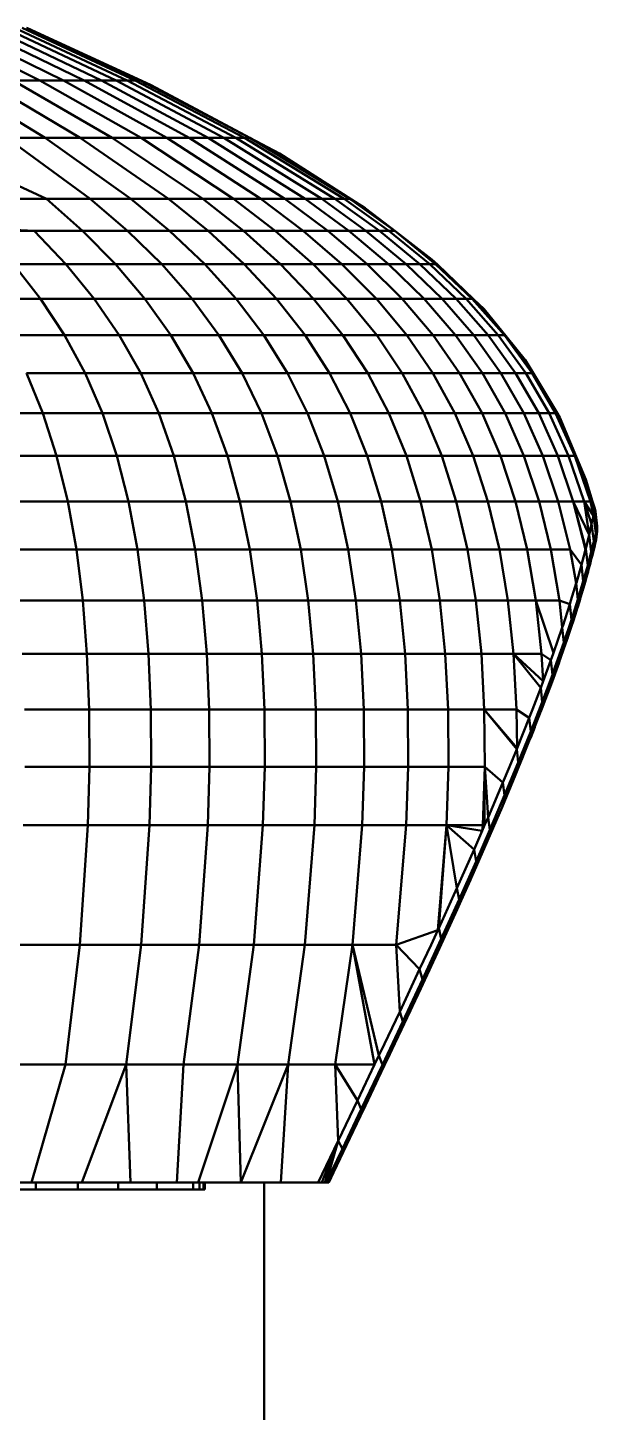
# Model space of a CAD drawing. Header units: millimetres. Extents: x -232 to 1390, y -69 to 653.
# Drawn here: x 223.3 to 248.6, y 479.6 to 541.1 of the extents above; entities that cross this region are included whole.
import ezdxf

# ---------------------------------------------------------------- set-up
doc = ezdxf.new("R2010")
doc.units = ezdxf.units.MM
doc.layers.add('Видимый контур (ГОСТ)', color=7, linetype='Continuous', lineweight=50)

msp = doc.modelspace()

# ---------------------------------------------------------------- linework, layer by layer
at = {"layer": 'Видимый контур (ГОСТ)'}
for p, q in [((223.844, 538.705), (219.171, 541.051)), ((224.896, 538.705), (220.134, 541.051)), ((225.814, 538.705), (220.973, 541.051)), ((226.594, 538.705), (221.687, 541.051)), ((227.235, 538.705), (222.274, 541.051)), ((227.734, 538.705), (222.731, 541.051)), ((228.092, 538.705), (223.059, 541.051)), ((223.256, 541.051), (228.307, 538.705)), ((228.374, 538.694), (223.31, 541.027)), ((223.31, 541.027), (223.31, 541.027)), ((224.084, 536.165), (219.902, 538.705)), ((225.643, 536.165), (221.344, 538.705)), ((227.066, 536.165), (222.659, 538.705)), ((222.659, 538.705), (223.844, 538.705)), ((224.896, 538.705), (223.844, 538.705)), ((228.348, 536.165), (223.844, 538.705)), ((225.814, 538.705), (224.896, 538.705)), ((229.486, 536.165), (224.896, 538.705)), ((230.479, 536.165), (225.814, 538.705)), ((225.814, 538.705), (226.594, 538.705)), ((231.323, 536.165), (226.594, 538.705)), ((226.594, 538.705), (227.235, 538.705)), ((232.016, 536.165), (227.235, 538.705)), ((227.734, 538.705), (227.235, 538.705)), ((228.092, 538.705), (227.734, 538.705)), ((232.557, 536.165), (227.734, 538.705)), ((232.944, 536.165), (228.092, 538.705)), ((228.092, 538.705), (228.307, 538.705)), ((228.797, 538.5), (228.307, 538.705)), ((228.307, 538.705), (233.177, 536.165)), ((228.374, 538.694), (228.374, 538.694)), ((228.797, 538.5), (228.374, 538.694)), ((228.797, 538.5), (233.177, 536.165)), ((226.088, 533.453), (222.391, 536.165)), ((224.084, 536.165), (222.391, 536.165)), ((225.643, 536.165), (224.084, 536.165)), ((227.897, 533.453), (224.084, 536.165)), ((229.564, 533.453), (225.643, 536.165)), ((225.643, 536.165), (227.066, 536.165)), ((227.066, 536.165), (228.348, 536.165)), ((231.085, 533.453), (227.066, 536.165)), ((232.455, 533.453), (228.348, 536.165)), ((229.486, 536.165), (228.348, 536.165)), ((230.479, 536.165), (229.486, 536.165)), ((233.672, 533.453), (229.486, 536.165)), ((234.733, 533.453), (230.479, 536.165)), ((230.479, 536.165), (231.323, 536.165)), ((235.635, 533.453), (231.323, 536.165)), ((231.323, 536.165), (232.016, 536.165)), ((236.377, 533.453), (232.016, 536.165)), ((232.557, 536.165), (232.016, 536.165)), ((232.944, 536.165), (232.557, 536.165)), ((236.955, 533.453), (232.557, 536.165)), ((237.368, 533.453), (232.944, 536.165)), ((232.944, 536.165), (233.177, 536.165)), ((233.177, 536.165), (237.687, 533.432)), ((234.489, 535.46), (233.177, 536.165)), ((233.177, 536.165), (237.617, 533.453)), ((233.177, 536.165), (233.177, 536.165)), ((237.687, 533.432), (234.489, 535.46)), ((224.141, 533.453), (221.85, 534.515)), ((224.141, 533.453), (222.769, 533.452)), ((224.141, 533.453), (226.088, 533.453)), ((225.745, 532.029), (224.141, 533.453)), ((227.897, 533.453), (226.088, 533.453)), ((227.749, 532.029), (226.088, 533.453)), ((229.564, 533.453), (227.897, 533.453)), ((229.611, 532.029), (227.897, 533.453)), ((231.326, 532.029), (229.564, 533.453)), ((229.564, 533.453), (231.085, 533.453)), ((232.89, 532.029), (231.085, 533.453)), ((231.085, 533.453), (232.455, 533.453)), ((233.672, 533.453), (232.455, 533.453)), ((234.301, 532.029), (232.455, 533.453)), ((234.733, 533.453), (233.672, 533.453)), ((235.553, 532.029), (233.672, 533.453)), ((236.645, 532.029), (234.733, 533.453)), ((234.733, 533.453), (235.635, 533.453)), ((237.573, 532.029), (235.635, 533.453)), ((235.635, 533.453), (236.377, 533.453)), ((236.955, 533.453), (236.377, 533.453)), ((238.335, 532.029), (236.377, 533.453)), ((237.368, 533.453), (236.955, 533.453)), ((238.93, 532.029), (236.955, 533.453)), ((239.356, 532.029), (237.368, 533.453)), ((237.368, 533.453), (237.617, 533.453)), ((237.617, 533.453), (239.67, 531.993)), ((238.297, 533.045), (237.617, 533.453)), ((237.617, 533.453), (239.612, 532.029)), ((237.687, 533.432), (237.687, 533.432)), ((238.297, 533.045), (237.687, 533.432)), ((239.67, 531.993), (238.297, 533.045)), ((223.604, 532.029), (221.331, 532.029)), ((222.034, 532.053), (223.604, 532.029)), ((223.604, 532.029), (222.418, 532.088)), ((225.011, 530.553), (223.604, 532.029)), ((223.604, 532.029), (225.745, 532.029)), ((225.745, 532.029), (227.749, 532.029)), ((227.207, 530.553), (225.745, 532.029)), ((229.262, 530.553), (227.749, 532.029)), ((229.611, 532.029), (227.749, 532.029)), ((231.326, 532.029), (229.611, 532.029)), ((231.172, 530.553), (229.611, 532.029)), ((232.931, 530.553), (231.326, 532.029)), ((231.326, 532.029), (232.89, 532.029)), ((232.89, 532.029), (234.301, 532.029)), ((234.536, 530.553), (232.89, 532.029)), ((235.553, 532.029), (234.301, 532.029)), ((235.983, 530.553), (234.301, 532.029)), ((236.645, 532.029), (235.553, 532.029)), ((237.267, 530.553), (235.553, 532.029)), ((238.387, 530.553), (236.645, 532.029)), ((236.645, 532.029), (237.573, 532.029)), ((237.573, 532.029), (238.335, 532.029)), ((239.339, 530.553), (237.573, 532.029)), ((240.121, 530.553), (238.335, 532.029)), ((238.93, 532.029), (238.335, 532.029)), ((239.356, 532.029), (238.93, 532.029)), ((240.731, 530.553), (238.93, 532.029)), ((241.168, 530.553), (239.356, 532.029)), ((239.356, 532.029), (239.612, 532.029)), ((239.612, 532.029), (241.507, 530.541)), ((241.268, 530.769), (239.612, 532.029)), ((239.612, 532.029), (241.43, 530.553)), ((239.67, 531.993), (239.612, 532.029)), ((241.268, 530.769), (239.67, 531.993)), ((239.67, 531.993), (239.67, 531.993)), ((225.011, 530.553), (222.68, 530.553)), ((223.887, 529.017), (222.68, 530.553)), ((226.271, 529.017), (225.011, 530.553)), ((225.011, 530.553), (227.207, 530.553)), ((228.516, 529.017), (227.207, 530.553)), ((227.207, 530.553), (229.262, 530.553)), ((231.172, 530.553), (229.262, 530.553)), ((230.618, 529.017), (229.262, 530.553)), ((232.931, 530.553), (231.172, 530.553)), ((232.57, 529.017), (231.172, 530.553)), ((234.369, 529.017), (232.931, 530.553)), ((232.931, 530.553), (234.536, 530.553)), ((234.536, 530.553), (235.983, 530.553)), ((236.009, 529.017), (234.536, 530.553)), ((237.267, 530.553), (235.983, 530.553)), ((237.488, 529.017), (235.983, 530.553)), ((238.387, 530.553), (237.267, 530.553)), ((238.802, 529.017), (237.267, 530.553)), ((239.946, 529.017), (238.387, 530.553)), ((238.387, 530.553), (239.339, 530.553)), ((240.92, 529.017), (239.339, 530.553)), ((239.339, 530.553), (240.121, 530.553)), ((240.731, 530.553), (240.121, 530.553)), ((241.719, 529.017), (240.121, 530.553)), ((241.168, 530.553), (240.731, 530.553)), ((242.343, 529.017), (240.731, 530.553)), ((242.79, 529.017), (241.168, 530.553)), ((241.168, 530.553), (241.43, 530.553)), ((241.507, 530.541), (241.268, 530.769)), ((241.507, 530.541), (241.43, 530.553)), ((241.43, 530.553), (243.058, 529.017)), ((241.507, 530.541), (241.507, 530.541)), ((243.127, 528.995), (241.507, 530.541)), ((223.887, 529.017), (221.371, 529.017)), ((226.271, 529.017), (223.887, 529.017)), ((224.948, 527.411), (223.887, 529.017)), ((227.378, 527.411), (226.271, 529.017)), ((226.271, 529.017), (228.516, 529.017)), ((228.516, 529.017), (230.618, 529.017)), ((229.666, 527.411), (228.516, 529.017)), ((231.808, 527.411), (230.618, 529.017)), ((232.57, 529.017), (230.618, 529.017)), ((234.369, 529.017), (232.57, 529.017)), ((233.798, 527.411), (232.57, 529.017)), ((235.631, 527.411), (234.369, 529.017)), ((234.369, 529.017), (236.009, 529.017)), ((236.009, 529.017), (237.488, 529.017)), ((237.304, 527.411), (236.009, 529.017)), ((238.811, 527.411), (237.488, 529.017)), ((238.802, 529.017), (237.488, 529.017)), ((239.946, 529.017), (238.802, 529.017)), ((240.15, 527.411), (238.802, 529.017)), ((241.316, 527.411), (239.946, 529.017)), ((239.946, 529.017), (240.92, 529.017)), ((240.92, 529.017), (241.719, 529.017)), ((242.308, 527.411), (240.92, 529.017)), ((243.123, 527.411), (241.719, 529.017)), ((242.343, 529.017), (241.719, 529.017)), ((242.79, 529.017), (242.343, 529.017)), ((243.759, 527.411), (242.343, 529.017)), ((244.214, 527.411), (242.79, 529.017)), ((242.79, 529.017), (243.058, 529.017)), ((243.058, 529.017), (244.542, 527.38)), ((243.589, 528.553), (243.058, 529.017)), ((243.058, 529.017), (244.488, 527.411)), ((243.127, 528.994), (243.127, 528.995)), ((243.589, 528.553), (243.127, 528.994)), ((244.542, 527.38), (243.589, 528.553)), ((224.948, 527.411), (222.383, 527.411)), ((227.378, 527.411), (224.948, 527.411)), ((225.861, 525.723), (224.948, 527.411)), ((228.33, 525.723), (227.378, 527.411)), ((227.378, 527.411), (229.666, 527.411)), ((230.656, 525.723), (229.666, 527.411)), ((229.666, 527.411), (231.808, 527.411)), ((233.798, 527.411), (231.808, 527.411)), ((232.833, 525.723), (231.808, 527.411)), ((235.631, 527.411), (233.798, 527.411)), ((234.855, 525.723), (233.798, 527.411)), ((236.718, 525.723), (235.631, 527.411)), ((235.631, 527.411), (237.304, 527.411)), ((238.418, 525.723), (237.304, 527.411)), ((237.304, 527.411), (238.811, 527.411)), ((240.15, 527.411), (238.811, 527.411)), ((239.95, 525.723), (238.811, 527.411)), ((241.316, 527.411), (240.15, 527.411)), ((241.31, 525.723), (240.15, 527.411)), ((242.495, 525.723), (241.316, 527.411)), ((241.316, 527.411), (242.308, 527.411)), ((243.504, 525.723), (242.308, 527.411)), ((242.308, 527.411), (243.123, 527.411)), ((243.759, 527.411), (243.123, 527.411)), ((244.332, 525.723), (243.123, 527.411)), ((244.214, 527.411), (243.759, 527.411)), ((244.978, 525.723), (243.759, 527.411)), ((245.441, 525.723), (244.214, 527.411)), ((244.214, 527.411), (244.488, 527.411)), ((244.542, 527.38), (244.488, 527.411)), ((244.488, 527.411), (245.777, 525.702)), ((245.413, 526.309), (244.488, 527.411)), ((244.488, 527.411), (245.719, 525.723)), ((244.542, 527.38), (244.542, 527.38)), ((245.413, 526.309), (244.542, 527.38)), ((245.777, 525.702), (245.413, 526.309)), ((225.861, 525.723), (223.255, 525.723)), ((223.99, 523.938), (223.255, 525.723)), ((228.33, 525.723), (225.861, 525.723)), ((226.631, 523.938), (225.861, 525.723)), ((229.134, 523.938), (228.33, 525.723)), ((228.33, 525.723), (230.656, 525.723)), ((230.656, 525.723), (232.833, 525.723)), ((231.491, 523.938), (230.656, 525.723)), ((234.855, 525.723), (232.833, 525.723)), ((233.697, 523.938), (232.833, 525.723)), ((236.718, 525.723), (234.855, 525.723)), ((235.746, 523.938), (234.855, 525.723)), ((237.634, 523.938), (236.718, 525.723)), ((236.718, 525.723), (238.418, 525.723)), ((238.418, 525.723), (239.95, 525.723)), ((239.357, 523.938), (238.418, 525.723)), ((241.31, 525.723), (239.95, 525.723)), ((240.91, 523.938), (239.95, 525.723)), ((242.495, 525.723), (241.31, 525.723)), ((242.288, 523.938), (241.31, 525.723)), ((243.49, 523.938), (242.495, 525.723)), ((242.495, 525.723), (243.504, 525.723)), ((243.504, 525.723), (244.332, 525.723)), ((244.512, 523.938), (243.504, 525.723)), ((244.978, 525.723), (244.332, 525.723)), ((245.352, 523.938), (244.332, 525.723)), ((245.441, 525.723), (244.978, 525.723)), ((246.006, 523.938), (244.978, 525.723)), ((246.475, 523.938), (245.441, 525.723)), ((245.441, 525.723), (245.719, 525.723)), ((245.719, 525.723), (246.757, 523.938)), ((245.777, 525.702), (245.719, 525.723)), ((245.777, 525.702), (245.719, 525.723)), ((246.839, 523.931), (245.777, 525.702)), ((245.777, 525.702), (245.777, 525.702)), ((221.215, 523.938), (223.99, 523.938)), ((226.631, 523.938), (223.99, 523.938)), ((224.598, 522.043), (223.99, 523.938)), ((229.134, 523.938), (226.631, 523.938)), ((227.268, 522.043), (226.631, 523.938)), ((229.798, 522.043), (229.134, 523.938)), ((229.134, 523.938), (231.491, 523.938)), ((231.491, 523.938), (233.697, 523.938)), ((232.181, 522.043), (231.491, 523.938)), ((235.746, 523.938), (233.697, 523.938)), ((234.412, 522.043), (233.697, 523.938)), ((237.634, 523.938), (235.746, 523.938)), ((236.484, 522.043), (235.746, 523.938)), ((238.393, 522.043), (237.634, 523.938)), ((237.634, 523.938), (239.357, 523.938)), ((239.357, 523.938), (240.91, 523.938)), ((240.135, 522.043), (239.357, 523.938)), ((242.288, 523.938), (240.91, 523.938)), ((241.704, 522.043), (240.91, 523.938)), ((243.49, 523.938), (242.288, 523.938)), ((243.098, 522.043), (242.288, 523.938)), ((244.313, 522.043), (243.49, 523.938)), ((243.49, 523.938), (244.512, 523.938)), ((244.512, 523.938), (245.352, 523.938)), ((245.346, 522.043), (244.512, 523.938)), ((246.006, 523.938), (245.352, 523.938)), ((246.195, 522.043), (245.352, 523.938)), ((246.475, 523.938), (246.006, 523.938)), ((246.857, 522.043), (246.006, 523.938)), ((247.331, 522.043), (246.475, 523.938)), ((246.475, 523.938), (246.757, 523.938)), ((246.757, 523.938), (246.839, 523.931)), ((246.839, 523.931), (246.757, 523.938)), ((246.757, 523.938), (247.668, 522.025)), ((246.948, 523.749), (246.757, 523.938)), ((246.757, 523.938), (247.616, 522.043)), ((246.839, 523.931), (246.839, 523.931)), ((246.948, 523.749), (246.839, 523.931)), ((247.668, 522.025), (246.948, 523.749)), ((221.792, 522.043), (224.598, 522.043)), ((227.268, 522.043), (224.598, 522.043)), ((225.089, 520.027), (224.598, 522.043)), ((229.798, 522.043), (227.268, 522.043)), ((227.784, 520.027), (227.268, 522.043)), ((230.336, 520.027), (229.798, 522.043)), ((229.798, 522.043), (232.181, 522.043)), ((232.181, 522.043), (234.412, 522.043)), ((232.74, 520.027), (232.181, 522.043)), ((234.99, 520.027), (234.412, 522.043)), ((236.484, 522.043), (234.412, 522.043)), ((238.393, 522.043), (236.484, 522.043)), ((237.08, 520.027), (236.484, 522.043)), ((239.006, 520.027), (238.393, 522.043)), ((238.393, 522.043), (240.135, 522.043)), ((240.135, 522.043), (241.704, 522.043)), ((240.763, 520.027), (240.135, 522.043)), ((243.098, 522.043), (241.704, 522.043)), ((242.347, 520.027), (241.704, 522.043)), ((244.313, 522.043), (243.098, 522.043)), ((243.753, 520.027), (243.098, 522.043)), ((244.978, 520.027), (244.313, 522.043)), ((244.313, 522.043), (245.346, 522.043)), ((245.346, 522.043), (246.195, 522.043)), ((246.021, 520.027), (245.346, 522.043)), ((246.877, 520.027), (246.195, 522.043)), ((246.857, 522.043), (246.195, 522.043)), ((247.331, 522.043), (246.857, 522.043)), ((247.545, 520.027), (246.857, 522.043)), ((248.023, 520.027), (247.331, 522.043)), ((247.331, 522.043), (247.616, 522.043)), ((247.616, 522.043), (248.395, 520.024)), ((248.095, 521.005), (247.616, 522.043)), ((247.616, 522.043), (248.31, 520.027)), ((247.668, 522.025), (247.616, 522.043)), ((248.095, 521.005), (247.668, 522.025)), ((247.668, 522.025), (247.668, 522.025)), ((248.395, 520.024), (248.095, 521.005)), ((222.259, 520.027), (225.089, 520.027)), ((227.784, 520.027), (225.089, 520.027)), ((225.473, 517.888), (225.089, 520.027)), ((230.336, 520.027), (227.784, 520.027)), ((228.186, 517.888), (227.784, 520.027)), ((230.755, 517.888), (230.336, 520.027)), ((230.336, 520.027), (232.74, 520.027)), ((233.176, 517.888), (232.74, 520.027)), ((232.74, 520.027), (234.99, 520.027)), ((237.08, 520.027), (234.99, 520.027)), ((235.441, 517.888), (234.99, 520.027)), ((239.006, 520.027), (237.08, 520.027)), ((237.546, 517.888), (237.08, 520.027)), ((239.485, 517.888), (239.006, 520.027)), ((239.006, 520.027), (240.763, 520.027)), ((240.763, 520.027), (242.347, 520.027)), ((241.254, 517.888), (240.763, 520.027)), ((243.753, 520.027), (242.347, 520.027)), ((242.848, 517.888), (242.347, 520.027)), ((244.978, 520.027), (243.753, 520.027)), ((244.264, 517.888), (243.753, 520.027)), ((245.498, 517.888), (244.978, 520.027)), ((244.978, 520.027), (246.021, 520.027)), ((246.547, 517.888), (246.021, 520.027)), ((246.021, 520.027), (246.877, 520.027)), ((247.545, 520.027), (246.877, 520.027)), ((247.409, 517.888), (246.877, 520.027)), ((248.081, 517.888), (247.545, 520.027)), ((248.023, 520.027), (247.545, 520.027)), ((247.545, 520.027), (248.248, 518.55)), ((248.085, 517.888), (247.545, 520.027)), ((248.095, 517.926), (247.545, 520.027)), ((248.023, 520.027), (248.31, 520.027)), ((248.248, 518.55), (248.023, 520.027)), ((248.023, 520.027), (248.358, 519.033)), ((248.434, 519.388), (248.023, 520.027)), ((248.31, 520.027), (248.395, 520.024)), ((248.395, 520.024), (248.31, 520.027)), ((248.434, 519.388), (248.31, 520.027)), ((248.31, 520.027), (248.479, 519.613)), ((248.395, 520.024), (248.395, 520.024)), ((248.498, 519.707), (248.395, 520.024)), ((248.358, 519.033), (248.434, 519.388)), ((248.434, 519.388), (248.455, 519.493)), ((248.434, 519.388), (248.542, 518.615)), ((248.455, 519.493), (248.479, 519.613)), ((248.479, 519.613), (248.498, 519.707)), ((248.591, 518.834), (248.479, 519.613)), ((248.498, 519.707), (248.53, 519.583)), ((248.53, 519.583), (248.611, 518.926)), ((248.248, 518.55), (248.325, 518.889)), ((248.325, 518.889), (248.358, 519.033)), ((248.46, 518.268), (248.358, 519.033)), ((248.611, 518.926), (248.517, 518.143)), ((248.542, 518.615), (248.591, 518.834)), ((248.558, 518.326), (248.606, 518.709)), ((248.591, 518.834), (248.611, 518.926)), ((248.606, 518.709), (248.611, 518.926)), ((248.095, 517.926), (248.248, 518.55)), ((248.248, 518.55), (248.343, 517.795)), ((248.343, 517.795), (248.46, 518.268)), ((248.443, 517.84), (248.496, 518.054)), ((248.46, 518.268), (248.542, 518.615)), ((248.496, 518.054), (248.517, 518.143)), ((248.507, 518.1), (248.502, 518.081)), ((248.508, 518.107), (248.507, 518.1)), ((248.507, 518.1), (248.507, 518.099)), ((248.517, 518.143), (248.558, 518.326)), ((222.624, 517.888), (225.473, 517.888)), ((228.186, 517.888), (225.473, 517.888)), ((225.756, 515.629), (225.473, 517.888)), ((230.755, 517.888), (228.186, 517.888)), ((228.482, 515.629), (228.186, 517.888)), ((231.065, 515.629), (230.755, 517.888)), ((230.755, 517.888), (233.176, 517.888)), ((233.176, 517.888), (235.441, 517.888)), ((233.497, 515.629), (233.176, 517.888)), ((237.546, 517.888), (235.441, 517.888)), ((235.774, 515.629), (235.441, 517.888)), ((239.485, 517.888), (237.546, 517.888)), ((237.889, 515.629), (237.546, 517.888)), ((239.838, 515.629), (239.485, 517.888)), ((239.485, 517.888), (241.254, 517.888)), ((241.254, 517.888), (242.848, 517.888)), ((241.615, 515.629), (241.254, 517.888)), ((244.264, 517.888), (242.848, 517.888)), ((243.218, 515.629), (242.848, 517.888)), ((245.498, 517.888), (244.264, 517.888)), ((244.64, 515.629), (244.264, 517.888)), ((245.881, 515.629), (245.498, 517.888)), ((245.498, 517.888), (246.547, 517.888)), ((246.547, 517.888), (247.409, 517.888)), ((246.935, 515.629), (246.547, 517.888)), ((247.672, 516.392), (247.409, 517.888)), ((247.409, 517.888), (247.906, 517.213)), ((247.906, 517.213), (248.081, 517.888)), ((247.906, 517.213), (248.082, 517.876)), ((248.081, 517.888), (248.085, 517.888)), ((248.082, 517.876), (248.085, 517.888)), ((248.085, 517.888), (248.095, 517.926)), ((248.183, 517.184), (248.095, 517.926)), ((248.183, 517.184), (248.343, 517.795)), ((248.237, 517.044), (248.358, 517.504)), ((248.358, 517.504), (248.443, 517.84)), ((248.394, 517.645), (248.378, 517.584)), ((248.423, 517.761), (248.394, 517.645)), ((248.466, 517.933), (248.457, 517.897)), ((248.484, 518.007), (248.466, 517.933)), ((247.68, 516.42), (247.906, 517.213)), ((247.987, 516.485), (247.906, 517.213)), ((247.987, 516.485), (248.183, 517.184)), ((248.071, 516.45), (248.237, 517.044)), ((248.197, 516.9), (248.134, 516.677)), ((248.224, 517), (248.197, 516.9)), ((248.288, 517.237), (248.254, 517.111)), ((248.328, 517.389), (248.288, 517.237)), ((247.44, 515.628), (247.672, 516.392)), ((247.672, 516.392), (247.68, 516.42)), ((247.747, 515.681), (247.672, 516.392)), ((247.747, 515.681), (247.987, 516.485)), ((247.87, 515.769), (248.071, 516.45)), ((248.027, 516.299), (247.953, 516.051)), ((248.05, 516.378), (248.027, 516.299)), ((222.893, 515.629), (225.756, 515.629)), ((228.482, 515.629), (225.756, 515.629)), ((225.944, 513.261), (225.756, 515.629)), ((231.065, 515.629), (228.482, 515.629)), ((228.679, 513.261), (228.482, 515.629)), ((231.27, 513.261), (231.065, 515.629)), ((231.065, 515.629), (233.497, 515.629)), ((233.497, 515.629), (235.774, 515.629)), ((233.711, 513.261), (233.497, 515.629)), ((237.889, 515.629), (235.774, 515.629)), ((235.995, 513.261), (235.774, 515.629)), ((239.838, 515.629), (237.889, 515.629)), ((238.117, 513.261), (237.889, 515.629)), ((240.072, 513.261), (239.838, 515.629)), ((239.838, 515.629), (241.615, 515.629)), ((241.615, 515.629), (243.218, 515.629)), ((241.856, 513.261), (241.615, 515.629)), ((244.64, 515.629), (243.218, 515.629)), ((243.464, 513.261), (243.218, 515.629)), ((245.881, 515.629), (244.64, 515.629)), ((244.891, 513.261), (244.64, 515.629)), ((246.135, 513.261), (245.881, 515.629)), ((245.881, 515.629), (246.935, 515.629)), ((245.881, 515.629), (246.665, 513.305)), ((247.055, 514.437), (246.935, 515.629)), ((247.39, 515.466), (246.935, 515.629)), ((247.39, 515.466), (247.44, 515.628)), ((247.459, 514.773), (247.747, 515.681)), ((247.626, 514.985), (247.87, 515.769)), ((247.816, 515.591), (247.725, 515.3)), ((247.844, 515.684), (247.816, 515.591)), ((247.074, 514.495), (247.39, 515.466)), ((247.335, 514.098), (247.626, 514.985)), ((247.459, 514.773), (247.39, 515.466)), ((246.665, 513.305), (247.055, 514.437)), ((247.055, 514.437), (247.074, 514.495)), ((247.055, 514.437), (247.121, 513.762)), ((247.121, 513.762), (247.459, 514.773)), ((247.561, 514.782), (247.45, 514.447)), ((247.594, 514.886), (247.561, 514.782)), ((246.728, 512.651), (247.121, 513.762)), ((246.995, 513.11), (247.335, 514.098)), ((247.26, 513.876), (247.127, 513.494)), ((247.298, 513.989), (247.26, 513.876)), ((223.071, 513.261), (225.944, 513.261)), ((228.679, 513.261), (225.944, 513.261)), ((226.043, 510.798), (225.944, 513.261)), ((231.27, 513.261), (228.679, 513.261)), ((228.783, 510.798), (228.679, 513.261)), ((231.378, 510.798), (231.27, 513.261)), ((231.27, 513.261), (233.711, 513.261)), ((233.711, 513.261), (235.995, 513.261)), ((233.823, 510.798), (233.711, 513.261)), ((236.111, 510.798), (235.995, 513.261)), ((238.117, 513.261), (235.995, 513.261)), ((240.072, 513.261), (238.117, 513.261)), ((238.237, 510.798), (238.117, 513.261)), ((240.195, 510.798), (240.072, 513.261)), ((240.072, 513.261), (241.856, 513.261)), ((241.856, 513.261), (243.464, 513.261)), ((241.982, 510.798), (241.856, 513.261)), ((243.592, 510.798), (243.464, 513.261)), ((244.891, 513.261), (243.464, 513.261)), ((245.022, 510.798), (244.891, 513.261)), ((244.891, 513.261), (246.095, 511.747)), ((246.209, 512.057), (244.891, 513.261)), ((246.135, 513.261), (244.891, 513.261)), ((246.135, 513.261), (246.209, 512.057)), ((246.55, 512.982), (246.135, 513.261)), ((246.55, 512.982), (246.649, 513.261)), ((246.602, 512.022), (246.995, 513.11)), ((246.649, 513.261), (246.665, 513.305)), ((246.209, 512.057), (246.55, 512.982)), ((246.613, 512.332), (246.55, 512.982)), ((246.911, 512.873), (246.602, 512.022)), ((246.613, 512.332), (246.728, 512.651)), ((246.952, 512.993), (246.911, 512.873)), ((246.095, 511.747), (246.209, 512.057)), ((246.158, 511.117), (246.613, 512.332)), ((246.486, 511.71), (246.602, 512.022)), ((245.729, 510.796), (246.095, 511.747)), ((246.033, 510.519), (246.486, 511.71)), ((246.158, 511.117), (246.095, 511.747)), ((246.312, 511.252), (246.151, 510.826)), ((223.165, 510.798), (226.043, 510.798)), ((228.783, 510.798), (226.043, 510.798)), ((226.056, 508.255), (226.043, 510.798)), ((231.378, 510.798), (228.783, 510.798)), ((228.796, 508.255), (228.783, 510.798)), ((231.392, 508.255), (231.378, 510.798)), ((231.378, 510.798), (233.823, 510.798)), ((233.838, 508.255), (233.823, 510.798)), ((233.823, 510.798), (236.111, 510.798)), ((238.237, 510.798), (236.111, 510.798)), ((236.126, 508.255), (236.111, 510.798)), ((240.195, 510.798), (238.237, 510.798)), ((238.252, 508.255), (238.237, 510.798)), ((240.211, 508.255), (240.195, 510.798)), ((240.195, 510.798), (241.982, 510.798)), ((241.998, 508.255), (241.982, 510.798)), ((241.982, 510.798), (243.592, 510.798)), ((243.609, 508.255), (243.592, 510.798)), ((243.592, 510.798), (245.03, 509.032)), ((245.045, 509.07), (243.592, 510.798)), ((245.022, 510.798), (243.592, 510.798)), ((245.022, 510.798), (245.045, 509.07)), ((245.588, 510.429), (245.022, 510.798)), ((245.588, 510.429), (245.729, 510.796)), ((245.654, 509.821), (246.158, 511.117)), ((246.151, 510.826), (246.091, 510.673)), ((245.045, 509.07), (245.588, 510.429)), ((245.531, 509.247), (246.033, 510.519)), ((245.654, 509.821), (245.588, 510.429)), ((245.099, 508.444), (245.654, 509.821)), ((245.651, 509.549), (245.59, 509.398)), ((245.833, 510.014), (245.651, 509.549)), ((244.708, 508.254), (245.03, 509.032)), ((244.98, 507.895), (245.531, 509.247)), ((245.03, 509.032), (245.045, 509.07)), ((245.099, 508.444), (245.03, 509.032)), ((223.177, 508.255), (226.056, 508.255)), ((226.056, 508.255), (225.988, 505.654)), ((228.796, 508.255), (226.056, 508.255)), ((228.796, 508.255), (228.725, 505.654)), ((231.392, 508.255), (228.796, 508.255)), ((231.392, 508.255), (231.318, 505.654)), ((231.392, 508.255), (233.838, 508.255)), ((233.838, 508.255), (233.76, 505.654)), ((233.838, 508.255), (236.126, 508.255)), ((236.126, 508.255), (236.046, 505.654)), ((238.252, 508.255), (236.126, 508.255)), ((238.252, 508.255), (238.17, 505.654)), ((240.211, 508.255), (238.252, 508.255)), ((240.211, 508.255), (240.126, 505.654)), ((240.211, 508.255), (241.998, 508.255)), ((241.998, 508.255), (241.911, 505.654)), ((241.998, 508.255), (243.609, 508.255)), ((243.609, 508.255), (243.52, 505.654)), ((243.606, 505.653), (243.609, 508.255)), ((243.757, 505.999), (243.609, 508.255)), ((244.419, 507.555), (243.609, 508.255)), ((244.419, 507.555), (244.708, 508.254)), ((244.494, 506.989), (245.099, 508.444)), ((245.102, 508.192), (245.04, 508.043)), ((245.307, 508.698), (245.102, 508.192)), ((244.38, 506.465), (244.98, 507.895)), ((243.757, 505.999), (244.419, 507.555)), ((243.839, 505.455), (244.494, 506.989)), ((244.419, 507.555), (244.494, 506.989)), ((244.731, 507.303), (244.503, 506.756)), ((243.731, 504.957), (244.38, 506.465)), ((244.503, 506.756), (244.44, 506.609)), ((243.606, 505.653), (243.757, 505.999)), ((243.839, 505.455), (243.757, 505.999)), ((244.106, 505.829), (243.854, 505.241)), ((223.112, 505.654), (225.988, 505.654)), ((225.988, 505.654), (225.626, 500.35)), ((228.725, 505.654), (225.988, 505.654)), ((228.725, 505.654), (228.346, 500.35)), ((231.318, 505.654), (228.725, 505.654)), ((231.318, 505.654), (230.922, 500.35)), ((231.318, 505.654), (233.76, 505.654)), ((233.76, 505.654), (233.349, 500.35)), ((233.76, 505.654), (236.046, 505.654)), ((236.046, 505.654), (235.62, 500.35)), ((238.17, 505.654), (236.046, 505.654)), ((238.17, 505.654), (237.731, 500.35)), ((240.126, 505.654), (238.17, 505.654)), ((240.126, 505.654), (239.675, 500.35)), ((240.126, 505.654), (241.911, 505.654)), ((241.911, 505.654), (241.522, 500.996)), ((241.567, 501.092), (241.911, 505.654)), ((241.911, 505.654), (243.52, 505.654)), ((241.911, 505.654), (243.136, 504.576)), ((243.501, 505.413), (241.911, 505.654)), ((241.911, 505.654), (242.373, 502.863)), ((243.136, 504.576), (243.501, 505.413)), ((243.226, 504.051), (243.839, 505.455)), ((243.52, 505.654), (243.501, 505.413)), ((243.501, 505.413), (243.606, 505.653)), ((243.52, 505.654), (243.606, 505.653)), ((243.854, 505.241), (243.791, 505.097)), ((242.373, 502.863), (243.136, 504.576)), ((243.124, 503.577), (243.731, 504.957)), ((243.136, 504.576), (243.226, 504.051)), ((242.473, 502.362), (243.226, 504.051)), ((243.266, 503.9), (243.155, 503.647)), ((242.379, 501.915), (243.124, 503.577)), ((243.116, 503.559), (242.972, 503.234)), ((243.155, 503.647), (243.13, 503.591)), ((241.567, 501.092), (242.373, 502.863)), ((242.373, 502.863), (242.473, 502.362)), ((242.972, 503.234), (242.695, 502.619)), ((241.679, 500.614), (242.473, 502.362)), ((241.595, 500.195), (242.379, 501.915)), ((242.19, 501.497), (241.905, 500.875)), ((242.279, 501.695), (242.19, 501.497)), ((239.675, 500.35), (241.522, 500.996)), ((241.224, 500.35), (241.522, 500.996)), ((241.522, 500.996), (241.567, 501.092)), ((241.679, 500.614), (241.567, 501.092)), ((222.769, 500.35), (225.626, 500.35)), ((225.626, 500.35), (224.997, 495.032)), ((228.346, 500.35), (225.626, 500.35)), ((228.346, 500.35), (227.687, 495.032)), ((230.922, 500.35), (228.346, 500.35)), ((230.922, 500.35), (230.235, 495.032)), ((230.922, 500.35), (233.349, 500.35)), ((233.349, 500.35), (232.635, 495.032)), ((233.349, 500.35), (235.62, 500.35)), ((235.62, 500.35), (234.882, 495.032)), ((237.731, 500.35), (235.62, 500.35)), ((237.731, 500.35), (236.969, 495.032)), ((237.731, 500.35), (238.912, 495.432)), ((238.721, 495.032), (237.731, 500.35)), ((239.675, 500.35), (237.731, 500.35)), ((239.835, 497.375), (239.675, 500.35)), ((240.72, 499.262), (239.675, 500.35)), ((240.72, 499.262), (241.224, 500.35)), ((240.771, 498.418), (241.595, 500.195)), ((240.845, 498.808), (241.679, 500.614)), ((241.367, 499.701), (241.076, 499.075)), ((241.474, 499.934), (241.367, 499.701)), ((239.835, 497.375), (240.72, 499.262)), ((240.72, 499.262), (240.845, 498.808)), ((239.911, 496.585), (240.771, 498.418)), ((239.974, 496.946), (240.845, 498.808)), ((240.504, 497.847), (240.207, 497.215)), ((240.627, 498.11), (240.504, 497.847)), ((238.985, 495.585), (239.835, 497.375)), ((239.974, 496.946), (239.835, 497.375)), ((239.017, 494.697), (239.911, 496.585)), ((239.067, 495.028), (239.974, 496.946)), ((239.604, 495.935), (239.289, 495.271)), ((239.738, 496.219), (239.604, 495.935)), ((238.721, 495.032), (238.912, 495.432)), ((238.912, 495.432), (238.985, 495.585)), ((239.067, 495.028), (238.912, 495.432)), ((224.997, 495.032), (222.172, 495.032)), ((223.485, 489.798), (224.997, 495.032)), ((227.687, 495.032), (224.997, 495.032)), ((225.721, 489.798), (227.687, 495.032)), ((230.235, 495.032), (227.687, 495.032)), ((227.687, 495.032), (227.871, 489.798)), ((230.235, 495.032), (229.934, 489.798)), ((232.635, 495.032), (230.235, 495.032)), ((230.886, 489.798), (232.635, 495.032)), ((234.882, 495.032), (232.635, 495.032)), ((232.635, 495.032), (232.773, 489.798)), ((232.773, 489.798), (234.882, 495.032)), ((234.882, 495.032), (234.549, 489.798)), ((236.969, 495.032), (234.882, 495.032)), ((237.102, 491.651), (236.969, 495.032)), ((237.957, 493.434), (236.969, 495.032)), ((236.969, 495.032), (238.721, 495.032)), ((237.957, 493.434), (238.721, 495.032)), ((238.092, 492.756), (239.017, 494.697)), ((238.128, 493.057), (239.067, 495.028)), ((238.794, 494.229), (238.67, 493.968)), ((237.102, 491.651), (237.957, 493.434)), ((237.957, 493.434), (238.128, 493.057)), ((238.67, 493.968), (238.193, 492.968)), ((237.29, 491.298), (238.128, 493.057)), ((237.267, 491.026), (238.092, 492.756)), ((236.217, 489.798), (237.102, 491.651)), ((236.38, 489.798), (237.102, 491.651)), ((237.102, 491.651), (236.506, 489.798)), ((236.563, 489.798), (237.102, 491.651)), ((237.769, 492.079), (236.893, 490.24)), ((237.102, 491.651), (237.29, 491.298)), ((237.29, 491.298), (236.563, 489.798)), ((236.657, 489.798), (237.29, 491.298)), ((237.29, 491.298), (236.682, 489.798)), ((237.267, 491.026), (236.749, 489.961)), ((221.373, 489.798), (223.485, 489.798)), ((223.485, 489.798), (224.15, 489.798)), ((223.674, 489.489), (223.674, 489.798)), ((224.15, 489.798), (225.721, 489.798)), ((225.543, 489.489), (225.543, 489.798)), ((225.721, 489.798), (226.798, 489.798)), ((226.798, 489.798), (227.871, 489.798)), ((227.333, 489.489), (227.333, 489.798)), ((227.871, 489.798), (229.309, 489.798)), ((229.04, 489.489), (229.04, 489.798)), ((229.309, 489.798), (229.934, 489.798)), ((229.934, 489.798), (230.886, 489.798)), ((230.662, 489.489), (230.662, 489.798)), ((230.886, 489.798), (231.672, 489.798)), ((230.945, 489.489), (230.945, 489.798)), ((231.12, 489.489), (231.12, 489.798)), ((231.182, 489.489), (231.182, 489.798)), ((231.672, 489.798), (232.773, 489.798)), ((232.773, 489.798), (233.885, 489.798)), ((233.808, 448.188), (233.808, 489.798)), ((233.885, 489.798), (234.549, 489.798)), ((234.549, 489.798), (235.945, 489.798)), ((235.945, 489.798), (236.217, 489.798)), ((236.217, 489.798), (236.38, 489.798)), ((236.38, 489.798), (236.506, 489.798)), ((236.506, 489.798), (236.563, 489.798)), ((236.563, 489.798), (236.657, 489.798)), ((236.657, 489.798), (236.682, 489.798)), ((236.682, 489.798), (236.685, 489.798)), ((236.893, 490.24), (236.685, 489.798)), ((236.83, 490.129), (236.893, 490.24)), ((236.893, 490.24), (236.88, 490.231)), ((221.728, 489.489), (223.674, 489.489)), ((223.674, 489.489), (225.543, 489.489)), ((225.543, 489.489), (227.333, 489.489)), ((227.333, 489.489), (229.04, 489.489)), ((229.04, 489.489), (230.662, 489.489)), ((230.662, 489.489), (230.945, 489.489)), ((230.945, 489.489), (231.12, 489.489)), ((231.12, 489.489), (231.182, 489.489))]:
    msp.add_line(p, q, dxfattribs=at)

doc.saveas('drawing.dxf')
